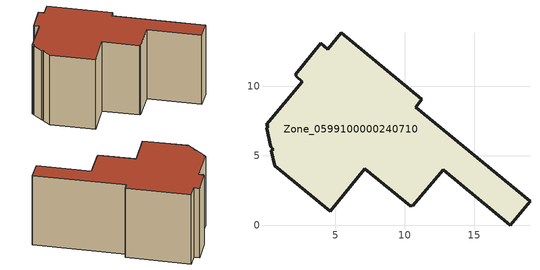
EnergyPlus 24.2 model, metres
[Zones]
Zone_0599100000240710
 floor ground (C_G): 2.11,10.8 3.96,13.07 4.45,12.66 5.42,13.82 11.21,9.06 10.76,8.49 19,1.71 17.59,0 12.75,3.99 10.55,1.38 10.48,1.43 10.42,1.35 7.11,4.06 4.63,0.99 0.62,4.26 0.39,5.36 0.52,5.44 0.34,5.62 0.06,6.97 0.17,7.1 0,7.23 2.6,10.32 2.17,10.69 2.2,10.73 z0
 wall outside (C_F): 11.21,9.06 5.42,13.82 4.45,12.66 3.96,13.07 2.11,10.8 2.2,10.73 2.17,10.69 2.6,10.32 0,7.23 0.17,7.1 0.06,6.97 0.34,5.62 0.52,5.44 0.39,5.36 0.62,4.26 4.63,0.99 7.11,4.06 10.42,1.35 10.48,1.43 10.55,1.38 12.75,3.99 17.59,0 19,1.71 10.76,8.49 11.21,9.06 z0:8.98
 roof outside (C_R): 10.76,8.49 11.21,9.06 5.42,13.82 4.45,12.66 3.96,13.07 2.11,10.8 2.2,10.73 2.17,10.69 2.6,10.32 0,7.23 0.17,7.1 0.06,6.97 0.34,5.62 0.52,5.44 0.39,5.36 0.62,4.26 4.63,0.99 7.11,4.06 10.42,1.35 10.48,1.43 10.55,1.38 12.75,3.99 17.59,0 19,1.71 z8.98
[BUILDING]
Pand.0599100000240710: North Axis=0; Terrain=City; Loads Convergence Tolerance Value=0.04; Temperature Convergence Tolerance Value=0.4; Solar Distribution=FullExterior; Maximum Number of Warmup Days=25; Minimum Number of Warmup Days=1
[Site:Location]
Rotterdam.The.Hague.AP_ZH_NLD Design_Conditions: Latitude=51.96; Longitude=4.45; Time Zone=1; Elevation=-4.5
[SITE:GROUNDTEMPERATURE:BUILDINGSURFACE]
18, 18, 18, 18, 18, 18, 18, 18, 18, 18, 18, 18
[MATERIAL] Thermal Absorptance=0.9; Solar Absorptance=0.7; Visible Absorptance=0.7
Name | Roughness | Thickness | Conductivity | Density | Specific Heat
G.TC.1946 | MediumSmooth | 0.15 | 1 | 540 | 1210
F.TC.1946 | Rough | 0.3 | 0.857143 | 1920 | 840
R.TC.1946 | MediumRough | 0.2 | 0.909091 | 1500 | 1000
[CONSTRUCTION]
C_G: G.TC.1946
C_F: F.TC.1946
C_R: R.TC.1946
[ZONE]
Zone_0599100000240710: Type=1; Multiplier=1; Ceiling Height=Autocalculate; Volume=Autocalculate; Floor Area=autocalculate; Part of Total Floor Area=Yes
[ZONEINFILTRATION:DESIGNFLOWRATE]
Infil_Zone_0599100000240710: Zone or ZoneList or Space or SpaceList=Zone_0599100000240710; Schedule=AlwaysOn; Design Flow Rate Calculation Method=Flow/Area; Flow Rate per Floor Area=0.003; Constant Term Coefficient=1; Temperature Term Coefficient=0; Velocity Term Coefficient=0; Velocity Squared Term Coefficient=0
[HVACTEMPLATE:ZONE:IDEALLOADSAIRSYSTEM]
Zone_0599100000240710: Maximum Heating Supply Air Temperature=50; Minimum Cooling Supply Air Temperature=13; Maximum Heating Supply Air Humidity Ratio=0.0156; Minimum Cooling Supply Air Humidity Ratio=0.0077; Heating Limit=NoLimit; Cooling Limit=NoLimit; Dehumidification Control Type=ConstantSensibleHeatRatio; Cooling Sensible Heat Ratio=0.7; Dehumidification Setpoint=60; Humidification Control Type=None; Humidification Setpoint=30; Outdoor Air Method=None; Outdoor Air Flow Rate per Person=0.00944; Outdoor Air Flow Rate per Zone Floor Area=0; Outdoor Air Flow Rate per Zone=0; Demand Controlled Ventilation Type=None; Outdoor Air Economizer Type=NoEconomizer; Heat Recovery Type=None; Sensible Heat Recovery Effectiveness=0.7; Latent Heat Recovery Effectiveness=0.65
[ZONECONTROL:THERMOSTAT]
ThermostatControl_Zone_0599100000240710: Zone or ZoneList=Zone_0599100000240710; Control Type Schedule=DualSetpointControlType; Control 1=Thermostat_Zone_0599100000240710; Temperature Difference Between Cutout And Setpoint=0
[THERMOSTATSETPOINT:DUALSETPOINT]
Thermostat_Zone_0599100000240710: Heating Setpoint Temperature Schedule=HeatingSetpoint_Zone_0599100000240710; Cooling Setpoint Temperature Schedule=CoolingSetpoint_Zone_0599100000240710
[SCHEDULE:COMPACT]
HeatingSetpoint_Zone_0599100000240710: Through: 12/31, For: AllDays, Until: 24:00, 21
CoolingSetpoint_Zone_0599100000240710: Through: 12/31, For: AllDays, Until: 24:00, 24
DualSetpointControlType: Through: 12/31, For: AllDays, Until: 24:00, 4
AlwaysOn: Through: 12/31, For: AllDays, Until: 24:00, 1
